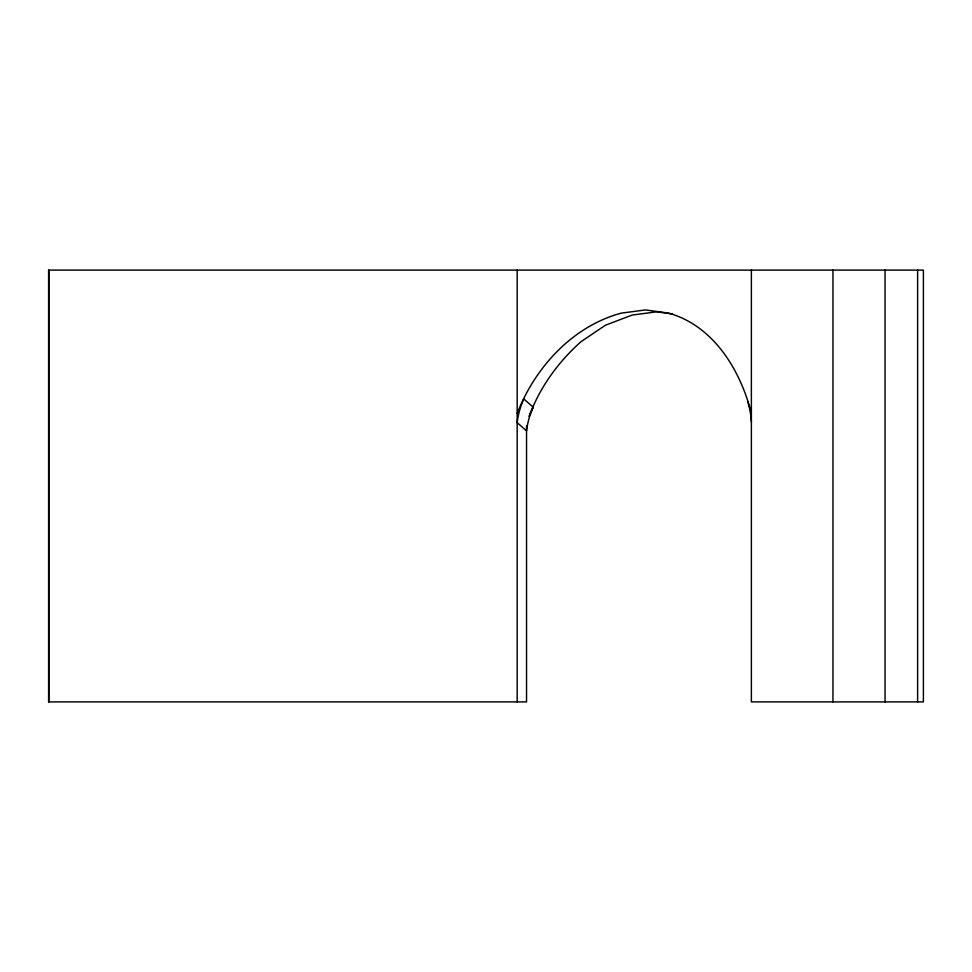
<?xml version="1.0" encoding="UTF-8"?>
<svg xmlns="http://www.w3.org/2000/svg" width="972" height="972" viewBox="0 0 972 972"><rect width="100%" height="100%" fill="white"/><g stroke="black" fill="none" stroke-linecap="round" stroke-linejoin="round"><path stroke-width="1.46" d="M530.141 413.744C540.784 385.933 558.754 361.596 580.855 341.792L605.374 325.255L632.189 315.037A1027.44 127.065 0.5 0 0 656.647 311.793A1045.811 12.199 8.6 0 0 672.49 313.968M517.165 413.428C535.171 367.246 572.544 326.264 621.363 313.093A939.985 116.251 0.5 0 0 645.372 309.922A957.59 11.166 8.6 0 0 668.493 313.093C713.63 325.644 740.494 370.308 751.38 413.319M528.962 416.405L533.203 407.195A67.287 52.537 90 0 0 526.532 430.863L517.165 422.626A67.287 52.537 90 0 1 523.823 398.957L533.142 407.147M917.617 270.107L917.617 701.893M885.055 270.107L885.055 701.893M832.955 270.107L832.955 701.893M751.38 270.107L751.38 701.893L923.4 701.893L923.4 270.107L48.6 270.107L48.6 701.893L526.545 701.893L526.545 425.602M517.165 270.107L517.165 701.893M48.879 270.107L48.879 701.893M747.723 401.837A48.904 24.422 90 0 1 751.405 421.86"/></g></svg>
